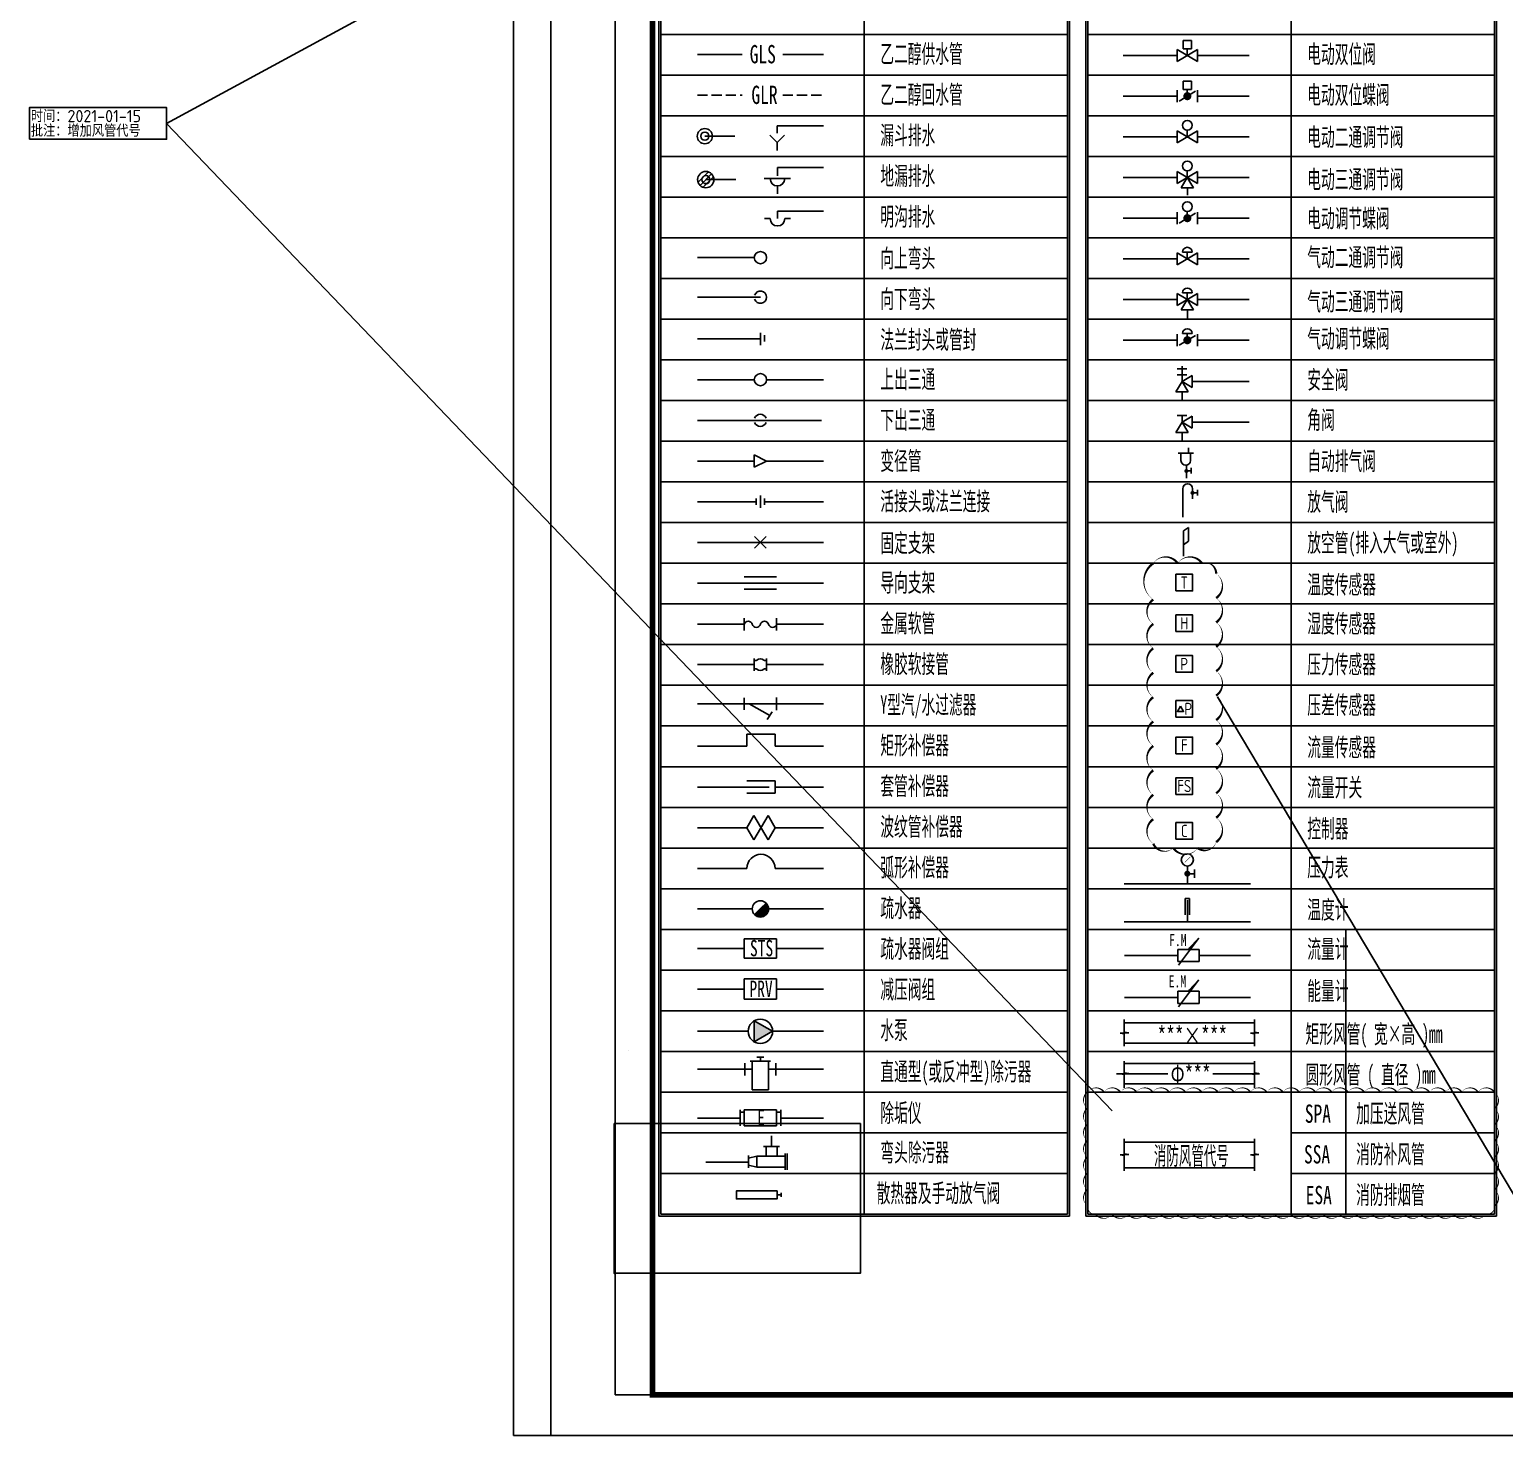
# Model space of a CAD drawing. Extents: x -671963 to 2381076, y -56129 to 1796010.
# Drawn here: x -14381 to 21894, y -990 to 33574 of the extents above; entities that cross this region are included whole.
import ezdxf
from ezdxf.enums import TextEntityAlignment as Align

# ---------------------------------------------------------------- set-up
doc = ezdxf.new("R2010")
doc.units = 0
doc.header["$LTSCALE"] = 1000
for name, pattern in [('CENTER2', [1.125, 0.75, -0.125, 0.125, -0.125]), ('DASH', [0.35, 0.25, -0.1]), ('HIDDEN', [9.525, 6.35, -3.175])]:
    doc.linetypes.add(name, pattern=pattern)
doc.layers.get('0').update_dxf_attribs({"linetype": 'CONTINUOUS'})
doc.layers.get('Defpoints').update_dxf_attribs({"color": 9, "linetype": 'CONTINUOUS'})
for name, color, linetype in [('H-AI', 6, 'CONTINUOUS'), ('H-AI-CTRL', 6, 'HIDDEN'), ('H-AI-INST', 6, 'CONTINUOUS'), ('H-AI-RECT', 7, 'CONTINUOUS'), ('H-BUSH', 7, 'CONTINUOUS'), ('H-DAPP-AAPP', 3, 'CONTINUOUS'), ('H-DAPP-GRIL', 11, 'CONTINUOUS'), ('H-DIMS', 7, 'CONTINUOUS'), ('H-DIMS-DUCT', 7, 'CONTINUOUS'), ('H-DIMS-EQUP', 7, 'CONTINUOUS'), ('H-DIMS-FIRE', 7, 'CONTINUOUS'), ('H-DUAL-FBOX', 131, 'CONTINUOUS'), ('H-DUCT', 2, 'CONTINUOUS'), ('H-DUCT-FIRE', 20, 'CONTINUOUS'), ('H-DUCT-VENT', 2, 'CONTINUOUS'), ('H-EQUP-AHU', 4, 'CONTINUOUS'), ('H-EQUP-CHI', 4, 'CONTINUOUS'), ('H-EQUP-CT', 4, 'CONTINUOUS'), ('H-EQUP-ELSE', 4, 'CONTINUOUS'), ('H-EQUP-FANS', 4, 'CONTINUOUS'), ('H-EQUP-FBOX', 4, 'CONTINUOUS'), ('H-EQUP-HEAT', 4, 'CONTINUOUS'), ('H-EQUP-HP', 4, 'CONTINUOUS'), ('H-EQUP-PUMP', 4, 'CONTINUOUS'), ('H-EQUP-SW', 4, 'CONTINUOUS'), ('H-HOBU-DIMS', 7, 'CONTINUOUS'), ('H-HOLE', 7, 'CONTINUOUS'), ('h-papp-evalv', 3, 'CONTINUOUS'), ('h-papp-valv', 3, 'CONTINUOUS'), ('H-PIPE', 1, 'CONTINUOUS'), ('H-PIPE-APPE', 7, 'CONTINUOUS'), ('H-PIPE-C', 4, 'DASH'), ('H-PIPE-CHR', 1, 'DASH'), ('H-PIPE-CHS', 1, 'CONTINUOUS'), ('H-PIPE-CR', 1, 'DASH'), ('H-PIPE-CS', 1, 'CONTINUOUS'), ('H-PIPE-CTR', 1, 'DASH'), ('H-PIPE-CTS', 1, 'CONTINUOUS'), ('H-PIPE-DIMS', 7, 'CONTINUOUS'), ('H-PIPE-HR', 1, 'DASH'), ('H-PIPE-HS', 1, 'CONTINUOUS'), ('H-PIPE-R', 1, 'CENTER2')]:
    doc.layers.add(name, color=color, linetype=linetype)
doc.layers.add('内框', color=8, linetype='CONTINUOUS', plot=False)
doc.layers.add('审图', color=6, linetype='CONTINUOUS', plot=False)
doc.styles.add('TH-STYLE1', font='', dxfattribs={"width": 0.7})
doc.styles.add('TH-STYLE3', font='tssdeng.shx', dxfattribs={"width": 0.8, "bigfont": 'tssdchn.shx'})
doc.styles.add('TSSD', font='tssdeng.shx', dxfattribs={"bigfont": 'hztxt.shx'})
doc.styles.add('黑体', font='')
doc.styles.get('TH-STYLE1').set_extended_font_data('STFangsong')
doc.styles.get('黑体').set_extended_font_data('SimHei')

# ---------------------------------------------------------------- blocks, each defined once
blk = doc.blocks.new('*U4')
at = {"layer": 'Defpoints'}
for points in [[(0, 0), (1189, 0), (1189, 841), (0, 841)], [(25, 831), (1099, 831), (1099, 10), (25, 10)]]:
    blk.add_lwpolyline(points, close=True, dxfattribs=at)
blk = doc.blocks.new('*X22')
at = {"color": 0}
for p, q in [((634.9, 120.48), (635.01, 120.59)), ((634.9, 120.37), (635.12, 120.59)), ((634.9, 120.54), (634.94, 120.59)), ((634.91, 120.31), (635.18, 120.59)), ((634.92, 120.21), (635.3, 120.59)), ((634.93, 120.15), (635.36, 120.59)), ((634.94, 120.05), (635.47, 120.59)), ((634.95, 120), (635.54, 120.59)), ((634.97, 119.91), (635.65, 120.59)), ((634.98, 119.86), (635.71, 120.59)), ((635.01, 119.77), (635.83, 120.59)), ((635.02, 119.72), (635.89, 120.59)), ((635.05, 119.63), (636, 120.59)), ((635.07, 119.59), (636.07, 120.59)), ((635.1, 119.5), (636.18, 120.59)), ((635.12, 119.46), (636.24, 120.59)), ((635.15, 119.38), (636.36, 120.59)), ((635.17, 119.33), (636.42, 120.59)), ((635.21, 119.26), (636.53, 120.59)), ((635.23, 119.22), (636.6, 120.59)), ((635.27, 119.14), (636.71, 120.59)), ((635.29, 119.1), (636.77, 120.59)), ((635.33, 119.03), (636.89, 120.59)), ((635.35, 118.99), (636.95, 120.59)), ((635.4, 118.92), (637.07, 120.59)), ((635.42, 118.88), (637.13, 120.59)), ((635.47, 118.82), (637.24, 120.59)), ((635.5, 118.78), (637.3, 120.59)), ((635.55, 118.72), (637.42, 120.59)), ((635.58, 118.68), (637.48, 120.59)), ((635.63, 118.62), (637.6, 120.59)), ((635.66, 118.59), (637.66, 120.59)), ((635.71, 118.53), (637.77, 120.59)), ((635.74, 118.49), (637.83, 120.59)), ((635.8, 118.44), (637.95, 120.59)), ((635.83, 118.41), (638.01, 120.59)), ((635.89, 118.35), (638.13, 120.59)), ((635.93, 118.32), (638.19, 120.59)), ((635.99, 118.27), (638.3, 120.59)), ((636.02, 118.24), (638.37, 120.59)), ((636.09, 118.19), (638.48, 120.59)), ((636.12, 118.17), (638.54, 120.59)), ((636.19, 118.12), (638.66, 120.59)), ((636.23, 118.09), (638.72, 120.59)), ((636.29, 118.05), (638.83, 120.59)), ((636.33, 118.02), (638.9, 120.59)), ((636.41, 117.98), (639.01, 120.59)), ((636.45, 117.96), (639.07, 120.59)), ((636.52, 117.92), (639.19, 120.59)), ((636.56, 117.9), (639.25, 120.59)), ((636.64, 117.86), (639.36, 120.59)), ((636.68, 117.84), (639.43, 120.59)), ((636.76, 117.81), (639.54, 120.59)), ((636.81, 117.79), (639.6, 120.59)), ((636.89, 117.76), (639.72, 120.59)), ((636.94, 117.74), (639.78, 120.59)), ((637.02, 117.72), (639.89, 120.59)), ((637.07, 117.7), (639.96, 120.59)), ((637.16, 117.68), (640.07, 120.59)), ((637.21, 117.66), (640.13, 120.59)), ((637.31, 117.64), (640.25, 120.59)), ((637.36, 117.63), (640.31, 120.59)), ((637.46, 117.62), (640.42, 120.59)), ((637.51, 117.61), (640.49, 120.59)), ((637.61, 117.6), (640.6, 120.59)), ((637.67, 117.59), (640.66, 120.59)), ((637.78, 117.59), (640.78, 120.59)), ((637.84, 117.59), (640.84, 120.59)), ((637.95, 117.59), (640.89, 120.53)), ((638.02, 117.59), (640.89, 120.46)), ((638.14, 117.6), (640.88, 120.34)), ((638.21, 117.6), (640.88, 120.27)), ((638.34, 117.62), (640.86, 120.14)), ((638.42, 117.63), (640.85, 120.06)), ((638.56, 117.66), (640.82, 119.92)), ((638.64, 117.68), (640.8, 119.84)), ((638.8, 117.73), (640.75, 119.68)), ((638.9, 117.76), (640.72, 119.59)), ((639.08, 117.83), (640.65, 119.4)), ((639.2, 117.88), (640.6, 119.28)), ((639.45, 118.02), (640.46, 119.03)), ((639.63, 118.14), (640.34, 118.85))]:
    blk.add_line(p, q, dxfattribs=at)
blk = doc.blocks.new('*U45')
at = {"layer": 'h-papp-evalv'}
for p, q in [((187276, 53999), (186776, 53699)), ((187276, 53699), (186776, 53999)), ((186776, 53999), (186776, 53699)), ((187026, 53849), (187026, 54014)), ((187276, 53999), (187276, 53699))]:
    blk.add_line(p, q, dxfattribs=at)
blk.add_lwpolyline([(187128, 54214), (186925, 54214), (186925, 54014), (187128, 54014)], close=True, dxfattribs=at)
blk = doc.blocks.new('*U46')
at = {"layer": 'h-papp-evalv'}
for p, q in [((186776, 53999), (186776, 53699)), ((187226, 53969), (186826, 53729)), ((187026, 53849), (187026, 54014)), ((187276, 53999), (187276, 53699))]:
    blk.add_line(p, q, dxfattribs=at)
blk.add_lwpolyline([(187128, 54214), (186925, 54214), (186925, 54014), (187128, 54014)], close=True, dxfattribs=at)
at = {"layer": 'h-papp-evalv', "const_width": 99.4}
blk.add_lwpolyline([(186977, 53849, 1), (187076, 53849, 1)], format="xyb", close=True, dxfattribs=at)
blk = doc.blocks.new('*U47')
at = {"layer": 'h-papp-evalv'}
for p, q in [((187276, 53999), (186776, 53699)), ((187276, 53699), (186776, 53999)), ((186776, 53999), (186776, 53699)), ((187026, 53849), (187026, 54014)), ((187276, 53999), (187276, 53699))]:
    blk.add_line(p, q, dxfattribs=at)
blk.add_circle((187026, 54134), 119, dxfattribs=at)
blk = doc.blocks.new('*U48')
at = {"layer": 'h-papp-evalv'}
for p, q in [((187276, 53999), (186776, 53699)), ((187276, 53699), (186776, 53999)), ((186776, 53999), (186776, 53699)), ((186876, 53599), (187026, 53849)), ((187026, 53849), (187026, 54014)), ((187176, 53599), (187026, 53849)), ((187276, 53999), (187276, 53699)), ((187176, 53599), (186876, 53599))]:
    blk.add_line(p, q, dxfattribs=at)
blk.add_circle((187026, 54134), 119, dxfattribs=at)
blk = doc.blocks.new('*U49')
at = {"layer": 'h-papp-evalv'}
for p, q in [((186776, 53999), (186776, 53699)), ((187226, 53969), (186826, 53729)), ((187026, 53849), (187026, 54014)), ((187276, 53999), (187276, 53699))]:
    blk.add_line(p, q, dxfattribs=at)
at = {"layer": 'h-papp-evalv', "const_width": 99.4}
blk.add_lwpolyline([(186977, 53849, 1), (187076, 53849, 1)], format="xyb", close=True, dxfattribs=at)
at = {"layer": 'h-papp-evalv'}
blk.add_circle((187026, 54134), 119, dxfattribs=at)
blk = doc.blocks.new('*U27')
at = {"layer": 'h-papp-valv'}
for p, q in [((187276, 53999), (186776, 53699)), ((187276, 53699), (186776, 53999)), ((186776, 53999), (186776, 53699)), ((187276, 53999), (187276, 53699))]:
    blk.add_line(p, q, dxfattribs=at)
blk = doc.blocks.new('*U50')
at = {"layer": 'h-papp-valv'}
for p, q in [((187276, 53999), (186776, 53699)), ((187276, 53699), (186776, 53999)), ((186776, 53999), (186776, 53699)), ((187146, 54014), (186907, 54014)), ((187026, 53849), (187026, 54014)), ((187276, 53999), (187276, 53699))]:
    blk.add_line(p, q, dxfattribs=at)
blk.add_arc((187026, 54014), 119, 0, 180, dxfattribs=at)
blk = doc.blocks.new('*U51')
at = {"layer": 'h-papp-valv'}
for p, q in [((187276, 53999), (186776, 53699)), ((187276, 53699), (186776, 53999)), ((186776, 53999), (186776, 53699)), ((186876, 53599), (187026, 53849)), ((187146, 54014), (186907, 54014)), ((187026, 53849), (187026, 54014)), ((187176, 53599), (187026, 53849)), ((187276, 53999), (187276, 53699)), ((187176, 53599), (186876, 53599))]:
    blk.add_line(p, q, dxfattribs=at)
blk.add_arc((187026, 54014), 119, 0, 180, dxfattribs=at)
blk = doc.blocks.new('*U52')
at = {"layer": 'h-papp-valv'}
for p, q in [((186776, 53999), (186776, 53699)), ((187226, 53969), (186826, 53729)), ((187146, 54014), (186907, 54014)), ((187026, 53849), (187026, 54014)), ((187276, 53999), (187276, 53699))]:
    blk.add_line(p, q, dxfattribs=at)
at = {"layer": 'h-papp-valv', "const_width": 99.4}
blk.add_lwpolyline([(186977, 53849, 1), (187076, 53849, 1)], format="xyb", close=True, dxfattribs=at)
at = {"layer": 'h-papp-valv'}
blk.add_arc((187026, 54014), 119, 0, 180, dxfattribs=at)
blk = doc.blocks.new('*U53')
at = {"layer": 'h-papp-valv'}
for p, q in [((187015, 54149), (186776, 54149)), ((186896, 53834), (186896, 54211)), ((186746, 53584), (186896, 53834)), ((187015, 53999), (186776, 53999)), ((187146, 53984), (186896, 53834)), ((187146, 53684), (186896, 53834)), ((187046, 53584), (186896, 53834)), ((187146, 53984), (187146, 53684)), ((187046, 53584), (186746, 53584))]:
    blk.add_line(p, q, dxfattribs=at)
blk = doc.blocks.new('*U54')
at = {"layer": 'h-papp-valv'}
for p, q in [((186746, 53584), (186896, 53834)), ((187015, 53999), (186776, 53999)), ((186896, 53834), (186896, 53999)), ((187146, 53984), (186896, 53834)), ((187146, 53684), (186896, 53834)), ((187046, 53584), (186896, 53834)), ((187146, 53984), (187146, 53684)), ((187046, 53584), (186746, 53584))]:
    blk.add_line(p, q, dxfattribs=at)
blk = doc.blocks.new('*U55')
at = {"layer": 'h-papp-valv'}
for p, q in [((187034, 54129), (187034, 53999)), ((186776, 53999), (186965, 53999)), ((186848, 53815), (186848, 53999)), ((187154, 53999), (186965, 53999)), ((186982, 53698), (186982, 53385)), ((187083, 53815), (187083, 53999)), ((187102, 53558), (186957, 53558)), ((187102, 53632), (187102, 53493))]:
    blk.add_line(p, q, dxfattribs=at)
at = {"layer": 'h-papp-valv', "const_width": 50}
blk.add_lwpolyline([(186982, 53583, 1), (186982, 53533, 1)], format="xyb", close=True, dxfattribs=at)
at = {"layer": 'h-papp-valv'}
blk.add_arc((186965, 53815), 118, 180, 0, dxfattribs=at)
blk = doc.blocks.new('*U56')
at = {"layer": 'h-papp-valv'}
for p, q in [((187026, 53499), (187026, 54199)), ((187386, 54095), (187241, 54095)), ((187266, 53953), (187266, 54199)), ((187386, 54168), (187386, 54029))]:
    blk.add_line(p, q, dxfattribs=at)
at = {"layer": 'h-papp-valv', "const_width": 50}
blk.add_lwpolyline([(187266, 54120, 1), (187266, 54070, 1)], format="xyb", close=True, dxfattribs=at)
at = {"layer": 'h-papp-valv'}
blk.add_arc((187146, 54199), 120, 0, 180, dxfattribs=at)
blk = doc.blocks.new('*U57')
at = {"layer": 'h-papp-valv'}
for p, q in [((187026, 54160), (187143, 54249)), ((187026, 54160), (187026, 53538)), ((187143, 54249), (187143, 53911)), ((187026, 53820), (187143, 53909))]:
    blk.add_line(p, q, dxfattribs=at)
blk = doc.blocks.new('*U90')
at = {"layer": 'h-papp-valv'}
blk.add_lwpolyline([(-205, -205), (205, -205), (205, 205), (-205, 205)], close=True, dxfattribs=at)
at = {"layer": 'H-PIPE-DIMS', "style": 'TH-STYLE3', "width": 0.8}
blk.add_text('C', height=300, rotation=0, dxfattribs=at).set_placement((0, 0), align=Align.MIDDLE_CENTER)
blk = doc.blocks.new('*U96')
at = {"layer": 'h-papp-valv'}
blk.add_lwpolyline([(-205, -205), (205, -205), (205, 205), (-205, 205)], close=True, dxfattribs=at)
at = {"layer": 'H-PIPE-DIMS', "style": 'TH-STYLE3', "width": 0.8}
blk.add_text('FS', height=300, rotation=0, dxfattribs=at).set_placement((0, 0), align=Align.MIDDLE_CENTER)
blk = doc.blocks.new('*U95')
at = {"layer": 'h-papp-valv'}
blk.add_lwpolyline([(-205, -205), (205, -205), (205, 205), (-205, 205)], close=True, dxfattribs=at)
at = {"layer": 'H-PIPE-DIMS', "style": 'TH-STYLE3', "width": 0.8}
blk.add_text('F', height=300, rotation=0, dxfattribs=at).set_placement((0, 0), align=Align.MIDDLE_CENTER)
blk = doc.blocks.new('*U94')
at = {"layer": 'h-papp-valv'}
blk.add_lwpolyline([(-205, -205), (205, -205), (205, 205), (-205, 205)], close=True, dxfattribs=at)
at = {"layer": 'H-PIPE-DIMS'}
blk.add_lwpolyline([(-91, 68), (-166, -62), (-16, -62)], close=True, dxfattribs=at)
at = {"layer": 'H-PIPE-DIMS', "style": 'TH-STYLE3', "width": 0.8}
blk.add_text('P', height=300, rotation=0, dxfattribs=at).set_placement((100, 0), align=Align.MIDDLE_CENTER)
blk = doc.blocks.new('*U93')
at = {"layer": 'h-papp-valv'}
blk.add_lwpolyline([(-205, -205), (205, -205), (205, 205), (-205, 205)], close=True, dxfattribs=at)
at = {"layer": 'H-PIPE-DIMS', "style": 'TH-STYLE3', "width": 0.8}
blk.add_text('P', height=300, rotation=0, dxfattribs=at).set_placement((0, 0), align=Align.MIDDLE_CENTER)
blk = doc.blocks.new('*U92')
at = {"layer": 'h-papp-valv'}
blk.add_lwpolyline([(-205, -205), (205, -205), (205, 205), (-205, 205)], close=True, dxfattribs=at)
at = {"layer": 'H-PIPE-DIMS', "style": 'TH-STYLE3', "width": 0.8}
blk.add_text('H', height=300, rotation=0, dxfattribs=at).set_placement((0, 0), align=Align.MIDDLE_CENTER)
blk = doc.blocks.new('*U91')
at = {"layer": 'h-papp-valv'}
blk.add_lwpolyline([(-205, -205), (205, -205), (205, 205), (-205, 205)], close=True, dxfattribs=at)
at = {"layer": 'H-PIPE-DIMS', "style": 'TH-STYLE3', "width": 0.8}
blk.add_text('T', height=300, rotation=0, dxfattribs=at).set_placement((0, 0), align=Align.MIDDLE_CENTER)
blk = doc.blocks.new('THAPE_A1L_inner')
at = {"layer": '内框'}
blk.add_lwpolyline([(0, 0), (841, 0), (841, 594), (0, 594)], close=True, dxfattribs=at)
at = {"layer": '内框', "const_width": 1.4}
blk.add_lwpolyline([(25, 584), (25, 10), (831, 10), (831, 584)], close=True, dxfattribs=at)
at = {"layer": '内框', "style": '黑体', "width": 0.8}
blk.add_attdef('内框名称', (51.53, 598.63), '', height=7, dxfattribs=at)

msp = doc.modelspace()

# ---------------------------------------------------------------- linework, layer by layer
at = {"layer": 'H-AI'}
msp.add_point((0, 3000), dxfattribs=at)
at = {"layer": 'H-AI-CTRL'}
msp.add_point((0, 3000), dxfattribs=at)
at = {"layer": 'H-AI-INST'}
msp.add_point((0, 3000), dxfattribs=at)
at = {"layer": 'H-AI-RECT'}
msp.add_point((0, 3000), dxfattribs=at)
at = {"layer": 'H-BUSH', "color": 150}
msp.add_line((349.9403, 8479.9218, 0), (349.9403, 8479.9217, 0), dxfattribs=at)
at = {"layer": 'H-BUSH'}
msp.add_point((0, 3000), dxfattribs=at)
at = {"layer": 'H-DAPP-AAPP'}
msp.add_point((0, 3000), dxfattribs=at)
at = {"layer": 'H-DAPP-GRIL'}
msp.add_point((0, 3000), dxfattribs=at)
at = {"layer": 'H-DIMS'}
for p, q in [((1093.9919, 4402.2549), (1093.9919, 54502.2549)), ((1143.9919, 4452.2549), (1143.9919, 54452.2549)), ((6143.9919, 4452.2549), (6143.9919, 54452.2549)), ((11143.9919, 4452.2549), (11143.9919, 54452.2549)), ((11193.9919, 4402.2549), (11193.9919, 54502.2549)), ((11593.9917, 4402.2549), (11593.9917, 54502.2549)), ((11643.9917, 4452.2549), (11643.9917, 54452.2549)), ((16643.9917, 4452.2549), (16643.9917, 54452.2549)), ((21643.9917, 4452.2549), (21643.9917, 54452.2549)), ((21693.9917, 4402.2549), (21693.9917, 54502.2549)), ((1143.9919, 33452.2549), (11143.9919, 33452.2549)), ((11643.9917, 33452.2549), (21643.9917, 33452.2549)), ((1143.9919, 32452.2549), (11143.9919, 32452.2549)), ((11643.9917, 32452.2549), (21643.9917, 32452.2549)), ((1143.9919, 31452.2549), (11143.9919, 31452.2549)), ((11643.9917, 31452.2549), (21643.9917, 31452.2549)), ((1143.9919, 30452.2549), (11143.9919, 30452.2549)), ((11643.9917, 30452.2549), (21643.9917, 30452.2549)), ((1143.9919, 29452.2549), (11143.9919, 29452.2549)), ((11643.9917, 29452.2549), (21643.9917, 29452.2549)), ((1143.9919, 28452.2549), (11143.9919, 28452.2549)), ((11643.9917, 28452.2549), (21643.9917, 28452.2549)), ((1143.9919, 27452.2549), (11143.9919, 27452.2549)), ((11643.9917, 27452.2549), (21643.9917, 27452.2549)), ((1143.9919, 26452.2549), (11143.9919, 26452.2549)), ((11643.9917, 26452.2549), (21643.9917, 26452.2549)), ((1143.9919, 25452.2549), (11143.9919, 25452.2549)), ((11643.9917, 25452.2549), (21643.9917, 25452.2549)), ((1143.9919, 24452.2549), (11143.9919, 24452.2549)), ((11643.9917, 24452.2549), (21643.9917, 24452.2549)), ((1143.9919, 23452.2549), (11143.9919, 23452.2549)), ((11643.9917, 23452.2549), (21643.9917, 23452.2549)), ((1143.9919, 22452.2549), (11143.9919, 22452.2549)), ((11643.9917, 22452.2549), (21643.9917, 22452.2549)), ((1143.9919, 21452.2549), (11143.9919, 21452.2549)), ((11643.9917, 21452.2549), (21643.9917, 21452.2549)), ((1143.9919, 20452.2549), (11143.9919, 20452.2549)), ((11643.9917, 20452.2549), (21643.9917, 20452.2549)), ((1143.9919, 19452.2549), (11143.9919, 19452.2549)), ((11643.9917, 19452.2549), (21643.9917, 19452.2549)), ((1143.9919, 18452.2549), (11143.9919, 18452.2549)), ((11643.9917, 18452.2549), (21643.9917, 18452.2549)), ((1143.9919, 17452.2549), (11143.9919, 17452.2549)), ((11643.9917, 17452.2549), (21643.9917, 17452.2549)), ((1143.9919, 16452.2549), (11143.9919, 16452.2549)), ((11643.9917, 16452.2549), (21643.9917, 16452.2549)), ((1143.9919, 15452.2549), (11143.9919, 15452.2549)), ((11643.9917, 15452.2549), (21643.9917, 15452.2549)), ((1143.9919, 14452.2549), (11143.9919, 14452.2549)), ((11643.9917, 14452.2549), (21643.9917, 14452.2549)), ((1143.9919, 13452.2549), (11143.9919, 13452.2549)), ((11643.9917, 13452.2549), (21643.9917, 13452.2549)), ((1143.9919, 12452.2549), (11143.9919, 12452.2549)), ((11643.9917, 12452.2549), (21643.9917, 12452.2549)), ((1143.9919, 11452.2549), (11143.9919, 11452.2549)), ((11643.9917, 11452.2549), (21643.9917, 11452.2549)), ((17995.2289, 4452.2549), (17995.2289, 11452.2549)), ((1143.9919, 10452.2549), (11143.9919, 10452.2549)), ((11643.9917, 10452.2549), (21643.9917, 10452.2549)), ((1143.9919, 9452.2549), (11143.9919, 9452.2549)), ((11643.9917, 9452.2549), (21643.9917, 9452.2549)), ((1143.9919, 8452.2549), (11143.9919, 8452.2549)), ((11643.9917, 8452.2549), (21643.9917, 8452.2549)), ((1143.9919, 7452.2549), (11143.9919, 7452.2549)), ((11643.9917, 7452.2549), (21643.9917, 7452.2549)), ((1143.9919, 6452.2549), (11143.9919, 6452.2549)), ((16643.9917, 6452.2549), (21643.9917, 6452.2549)), ((1143.9919, 5452.2549), (11143.9919, 5452.2549)), ((16643.9917, 5452.2549), (21643.9917, 5452.2549)), ((16643.9917, 5452.2549), (21643.9917, 5452.2549)), ((1093.9919, 4402.2549), (11193.9919, 4402.2549)), ((1143.9919, 4452.2549), (11143.9919, 4452.2549)), ((1143.9919, 4452.2549), (11143.9919, 4452.2549)), ((11593.9917, 4402.2549), (21693.9917, 4402.2549)), ((11643.9917, 4452.2549), (21643.9917, 4452.2549))]:
    msp.add_line(p, q, dxfattribs=at)
at = {"layer": 'H-DIMS-DUCT'}
for p, q in [((12543.9917, 8928.4512), (12543.9917, 9235.1386)), ((15743.9917, 8928.4512), (15743.9917, 9235.1386)), ((12652.589, 8912.4238), (12445.5308, 8902.0859)), ((12445.5308, 8902.0859), (12543.9917, 8887.7146)), ((12543.9917, 8928.4512), (12652.589, 8912.4238)), ((12543.9917, 8582.6015), (12543.9917, 8887.7146)), ((15852.589, 8912.4238), (15645.5308, 8902.0859)), ((15645.5308, 8902.0859), (15743.9917, 8887.7146)), ((15743.9917, 8928.4512), (15852.589, 8912.4238)), ((15743.9917, 8582.6015), (15743.9917, 8887.7146)), ((12543.9917, 7928.4512), (12543.9917, 8211.4576)), ((15743.9917, 7928.4512), (15743.9917, 8211.4576)), ((12354.8737, 7902.2549), (13615.739, 7902.2549)), ((12652.589, 7912.4238), (12445.5308, 7902.0859)), ((12445.5308, 7902.0859), (12543.9917, 7887.7146)), ((12543.9917, 7928.4512), (12652.589, 7912.4238)), ((12543.9917, 7558.9205), (12543.9917, 7887.7146)), ((14718.7526, 7902.2549), (15866.1288, 7902.2549)), ((15852.589, 7912.4238), (15645.5308, 7902.0859)), ((15645.5308, 7902.0859), (15743.9917, 7887.7146)), ((15743.9917, 7928.4512), (15852.589, 7912.4238)), ((15743.9917, 7558.9205), (15743.9917, 7887.7146)), ((12543.9917, 5936.3163), (12543.9917, 6304.6838)), ((15743.9917, 5936.3163), (15743.9917, 6304.6838)), ((12652.589, 5920.289), (12445.5308, 5909.9511)), ((12445.5308, 5909.9511), (12543.9917, 5895.5798)), ((12543.9917, 5936.3163), (12652.589, 5920.289)), ((12543.9917, 5516.4456), (12543.9917, 5895.5798)), ((15852.589, 5920.289), (15645.5308, 5909.9511)), ((15645.5308, 5909.9511), (15743.9917, 5895.5798)), ((15743.9917, 5936.3163), (15852.589, 5920.289)), ((15743.9917, 5516.4456), (15743.9917, 5895.5798))]:
    msp.add_line(p, q, dxfattribs=at)
msp.add_lwpolyline([(0, 6678.0595), (6053.1702, 6678.0595), (6053.1702, 3000), (0, 3000)], close=True, dxfattribs=at)
msp.add_point((0, 3000), dxfattribs=at)
at = {"layer": 'H-DIMS-EQUP'}
msp.add_point((0, 3000), dxfattribs=at)
at = {"layer": 'H-DIMS-FIRE'}
msp.add_point((0, 3000), dxfattribs=at)
at = {"layer": 'H-DUAL-FBOX'}
msp.add_point((0, 3000), dxfattribs=at)
at = {"layer": 'H-DUCT'}
for p, q in [((12543.9917, 9152.2549), (15743.9917, 9152.2549)), ((12543.9917, 8652.2549), (15743.9917, 8652.2549)), ((12543.9917, 8152.2549), (15743.9917, 8152.2549)), ((12543.9917, 7652.2549), (15743.9917, 7652.2549))]:
    msp.add_line(p, q, dxfattribs=at)
msp.add_point((0, 3000), dxfattribs=at)
at = {"layer": 'H-DUCT-FIRE'}
for p, q in [((12543.9917, 6221.8), (15743.9917, 6221.8)), ((12543.9917, 5586.099), (15743.9917, 5586.099))]:
    msp.add_line(p, q, dxfattribs=at)
at = {"layer": 'H-DUCT-VENT'}
msp.add_point((0, 3000), dxfattribs=at)
at = {"layer": 'H-EQUP-AHU'}
msp.add_point((0, 3000), dxfattribs=at)
at = {"layer": 'H-EQUP-CHI'}
msp.add_point((0, 3000), dxfattribs=at)
at = {"layer": 'H-EQUP-CT'}
msp.add_point((0, 3000), dxfattribs=at)
at = {"layer": 'H-EQUP-ELSE'}
for p, q in [((14266.9647, 12821.727), (14057.9557, 12821.727)), ((14093.9917, 13009.1923), (14093.9917, 12804.7092)), ((14093.9917, 12795.275), (14093.9917, 12570.953)), ((14266.9647, 12721.5164), (14266.9647, 12921.9377)), ((14145.9917, 12211.3092), (14041.9917, 12211.3092)), ((14041.9917, 12211.3092), (14041.9917, 11811.4201)), ((14093.9917, 12168.4641), (14093.9917, 11640.5424)), ((14145.9917, 12211.3092), (14145.9917, 11811.4201)), ((3214.4919, 8163.9924), (3214.4919, 7864.0066)), ((3214.4919, 8013.9995), (3394.0856, 8013.9995)), ((3344.0856, 8209.3437), (3843.8981, 8209.3437)), ((3394.0856, 7509.826), (3394.0856, 8209.3437)), ((3681.8797, 8309.8183), (3506.1041, 8309.8183)), ((3593.9919, 8309.8183), (3593.9919, 8209.3437)), ((3793.8981, 7509.826), (3793.8981, 8209.3437)), ((3793.8981, 8013.9995), (3973.1396, 8013.9995)), ((3973.1396, 8163.9924), (3973.1396, 7864.0066)), ((3614.4919, 7509.826), (3394.0856, 7509.826)), ((3614.4919, 7509.826), (3793.8981, 7509.826)), ((3094.1935, 7019.081), (3094.1935, 6619.1946)), ((3194.1935, 6954.724), (3094.1935, 6954.724)), ((3194.1935, 7019.081), (3194.1935, 6619.1946)), ((3194.1935, 7019.081), (3993.7903, 7019.081)), ((3993.7903, 7019.081), (3993.7903, 6619.1946)), ((3993.7903, 6954.724), (4093.7903, 6954.724)), ((4093.7903, 7019.081), (4093.7903, 6619.1946)), ((3194.1935, 6683.5516), (3094.1935, 6683.5516)), ((3194.1935, 6619.1946), (3993.7903, 6619.1946)), ((3993.7903, 6683.5516), (4093.7903, 6683.5516)), ((3303.8078, 5890.8658), (3303.8078, 5590.9793)), ((3303.8078, 5826.5087), (3503.8078, 5876.5087)), ((4203.4046, 5876.5087), (3503.8078, 5876.5087)), ((3503.8078, 5876.5087), (3503.8078, 5605.3363)), ((4067.7616, 6113.0825), (3667.8752, 6113.0825)), ((3732.2322, 5876.5087), (3732.2322, 6113.0825)), ((4003.4046, 5876.5087), (4003.4046, 6113.0825)), ((4203.4046, 5940.8658), (4203.4046, 5540.9793)), ((4253.4046, 5940.8658), (4253.4046, 5540.9793)), ((3303.8078, 5655.3363), (3503.8078, 5605.3363)), ((4203.4046, 5605.3363), (3503.8078, 5605.3363))]:
    msp.add_line(p, q, dxfattribs=at)
msp.add_lwpolyline([(14030.7623, 13099.1621, 11.25, 11.25, 0), (14084.506, 13152.9057, 26.25, 11.25, 0), (14167.5326, 13235.9323, 11.25, 11.25, 0)], format="xyseb", dxfattribs=at)
at = {"layer": 'H-EQUP-ELSE', "const_width": 75.0751}
msp.add_lwpolyline([(14093.9917, 12784.1895, -1), (14093.9917, 12859.2646, -1)], format="xyb", close=True, dxfattribs=at)
at = {"layer": 'H-EQUP-ELSE'}
msp.add_circle((14093.9917, 13159.1923), 150, dxfattribs=at)
msp.add_point((0, 3000), dxfattribs=at)
at = {"layer": 'H-EQUP-FANS'}
msp.add_point((0, 3000), dxfattribs=at)
at = {"layer": 'H-EQUP-FBOX'}
msp.add_point((0, 3000), dxfattribs=at)
at = {"layer": 'H-EQUP-HEAT'}
for p, q in [((4005.043, 4924.2593), (4105.043, 4924.2593)), ((4105.043, 4874.2591), (4105.043, 4974.2595))]:
    msp.add_line(p, q, dxfattribs=at)
msp.add_lwpolyline([(4005.043, 5024.2595), (3005.043, 5024.2595), (3005.043, 4824.2591), (4005.043, 4824.2591)], close=True, dxfattribs=at)
msp.add_point((0, 3000), dxfattribs=at)
at = {"layer": 'H-EQUP-HP'}
msp.add_point((0, 3000), dxfattribs=at)
at = {"layer": 'H-EQUP-PUMP'}
msp.add_lwpolyline([(3894.3818, 8945.8209), (3443.7969, 9205.9662), (3443.7969, 8685.6756)], close=True, dxfattribs=at)
msp.add_circle((3593.9919, 8945.8209), 300.3899, dxfattribs=at)
msp.add_point((0, 3000), dxfattribs=at)
msp.add_solid([(3443.7969, 9205.9662), (3443.7969, 8685.6756), (3894.3818, 8945.8209)], dxfattribs=at)
at = {"layer": 'H-EQUP-SW'}
msp.add_point((0, 3000), dxfattribs=at)
at = {"layer": 'H-HOBU-DIMS'}
msp.add_point((0, 3000), dxfattribs=at)
at = {"layer": 'H-HOLE'}
msp.add_point((0, 3000), dxfattribs=at)
at = {"layer": 'h-papp-valv'}
for p, q in [((3194.2001, 18802.2549), (3194.2001, 19102.2549)), ((3993.7837, 18802.2549), (3993.7837, 19102.2549)), ((3442.6049, 17811.9483), (3442.6049, 18111.5248)), ((3478.3441, 18062.4586), (3442.6049, 18062.4586)), ((3478.3441, 17861.0146), (3442.6049, 17861.0146)), ((3706.745, 18062.4586), (3742.4842, 18062.4586)), ((3706.745, 17861.0146), (3742.4842, 17861.0146)), ((3742.7966, 17811.9483), (3742.7966, 18111.5248)), ((3194.2001, 16848.2295), (3194.2001, 17148.3132)), ((3993.7837, 16841.0336), (3993.7837, 17153.1105)), ((3194.2001, 16998.2713), (3993.7837, 16998.2713)), ((3318.6638, 16998.2713), (3823.5308, 16706.2205)), ((3763.7597, 16612.9811), (3882.0701, 16797.5383)), ((3262.0673, 15952.2549), (3262.0673, 16252.2549)), ((3262.0673, 16252.2549), (3954.8876, 16252.2549)), ((3954.8876, 15952.2549), (3954.8876, 16252.2549)), ((3262.0673, 15102.2549), (3954.8876, 15102.2549)), ((3954.8876, 14802.2549), (3954.8876, 15102.2549)), ((3262.0673, 14802.2549), (3954.8876, 14802.2549)), ((3262.0673, 13952.2549), (3435.2723, 14252.2549)), ((3435.2723, 13652.2549), (3781.6825, 14252.2549)), ((3781.6825, 13652.2549), (3435.2723, 14252.2549)), ((3954.8876, 13952.2549), (3781.6825, 14252.2549)), ((3435.2723, 13652.2549), (3262.0673, 13952.2549)), ((3781.6825, 13652.2549), (3954.8876, 13952.2549)), ((3452.5705, 11814.5155), (3735.4132, 12097.3582)), ((3193.9919, 10744.335), (3193.9919, 11219.2506)), ((3193.9919, 11219.2506), (3993.9919, 11219.2506)), ((3993.9919, 10744.335), (3993.9919, 11219.2506)), ((13861.719, 10959.7444), (14381.1536, 10959.7444)), ((13861.719, 10659.8487), (13861.719, 10959.7444)), ((14381.1536, 10659.8487), (14381.1536, 10959.7444)), ((3193.9919, 10744.335), (3993.9919, 10744.335)), ((13861.719, 10659.8487), (14381.1536, 10659.8487)), ((3193.9919, 9736.0406), (3193.9919, 10233.4292)), ((3193.9919, 10233.4292), (3993.9919, 10233.4292)), ((3993.9919, 9736.0406), (3993.9919, 10233.4292)), ((13861.719, 9929.398), (14381.1536, 9929.398)), ((13861.719, 9629.5022), (13861.719, 9929.398)), ((14381.1536, 9629.5022), (14381.1536, 9929.398)), ((3193.9919, 9736.0406), (3993.9919, 9736.0406)), ((13861.719, 9629.5022), (14381.1536, 9629.5022))]:
    msp.add_line(p, q, dxfattribs=at)
msp.add_circle((3593.9919, 11955.9368), 200, dxfattribs=at)
for centre, radius, start, end in [((3294.148, 18926.4484), 103.2258, 14.47751219, 165.52248781), ((3494.0439, 18978.0613), 103.2258, 194.47751219, 345.52248781), ((3693.9398, 18926.4484), 103.2258, 14.47751219, 165.52248781), ((3893.8358, 18978.0613), 103.2258, 194.47751219, 345.52248781), ((3478.3441, 18099.9586), 37.5, 270, 310.54208688), ((3478.3441, 17823.5146), 37.5, 49.45791312, 90), ((3592.5445, 17966.4458), 138.1913, 49.45791312, 130.54208688), ((3592.5445, 17957.0274), 138.1913, 229.45791312, 310.54208688), ((3706.745, 18099.9586), 37.5, 229.45791312, 270), ((3706.745, 17823.5146), 37.5, 90, 130.54208688), ((3608.4774, 12952.2549), 346.4102, 0, 180)]:
    msp.add_arc(centre, radius, start, end, dxfattribs=at)
at = {"layer": 'H-PIPE'}
for p, q in [((2043.9919, 32957.8075), (3143.9919, 32957.8075)), ((4143.9919, 32957.8075), (5143.9919, 32957.8075)), ((12512.8763, 32935.9111), (13843.9919, 32935.9111)), ((14343.9916, 32935.9111), (15613.2592, 32935.9111)), ((12512.8763, 31935.9111), (13843.9919, 31935.9111)), ((14343.9916, 31935.9111), (15613.2592, 31935.9111)), ((4009.818, 31203.1494), (5143.9919, 31203.1494)), ((4009.818, 31023.1494), (4009.818, 31203.1494)), ((2227.5691, 30951.6957), (2969.0994, 30951.6957)), ((3829.818, 30974.5858), (4009.818, 30794.5858)), ((4009.818, 30794.5858), (4189.818, 30974.5858)), ((12512.8763, 30935.9111), (13843.9919, 30935.9111)), ((14343.9916, 30935.9111), (15613.2592, 30935.9111)), ((4009.818, 30599.6045), (4009.818, 30794.5858)), ((4013.462, 30181.9248), (5143.9919, 30181.9248)), ((4013.462, 29980.9371), (4013.462, 30181.9248)), ((2061.5462, 29820.9971), (2315.4384, 30074.8893)), ((2109.7342, 29743.3252), (2393.1103, 30026.7013)), ((2187.4061, 29695.1371), (2441.2983, 29949.0294)), ((2251.4223, 29885.0132), (2992.9525, 29885.0132)), ((3689.1283, 29907.9913), (4337.7958, 29907.9913)), ((12512.8763, 29935.9111), (13843.9919, 29935.9111)), ((14343.9916, 29935.9111), (15613.2592, 29935.9111)), ((4013.462, 29532.8246), (4013.462, 29727.8059)), ((14093.9917, 29685.9113), (14093.9917, 29498.5859)), ((4013.462, 29106.1209), (5143.9919, 29106.1209)), ((4013.462, 28926.1209), (4013.462, 29106.1209)), ((3834.7842, 28926.1209), (3692.1817, 28926.1209)), ((4195.0427, 28926.1209), (4337.6452, 28926.1209)), ((12512.8763, 28935.9111), (13843.9919, 28935.9111)), ((14343.9916, 28935.9111), (15613.2592, 28935.9111)), ((2043.9919, 27966.204), (3443.9919, 27966.204)), ((12512.8763, 27935.9111), (13843.9919, 27935.9111)), ((12512.8763, 27935.9111), (13843.9919, 27935.9111)), ((14343.9916, 27935.9111), (15613.2592, 27935.9111)), ((14343.9916, 27935.9111), (15613.2592, 27935.9111)), ((2043.9919, 26992.6015), (3593.9919, 26992.6015)), ((2093.9919, 26992.6015), (3443.9919, 26992.6015)), ((12512.8763, 26935.9111), (13843.9919, 26935.9111)), ((14343.9916, 26935.9111), (15613.2592, 26935.9111)), ((14093.9917, 26685.9113), (14093.9917, 26467.4081)), ((2043.9919, 25966.204), (3593.9919, 25966.204)), ((3593.9919, 25816.2561), (3593.9919, 26116.1518)), ((3694.441, 25902.8038), (3694.441, 26058.5131)), ((12512.8763, 25935.9111), (13843.9919, 25935.9111)), ((14343.9916, 25935.9111), (15613.2592, 25935.9111)), ((2043.9919, 24966.204), (3443.9919, 24966.204)), ((5143.9919, 24966.204), (3743.9919, 24966.204)), ((13963.4897, 24670.7581), (13963.4897, 24452.2549)), ((14213.4895, 24920.7579), (15613.2592, 24920.7579)), ((5093.9919, 23966.204), (2043.9919, 23966.204)), ((13963.4897, 23670.7581), (13963.4897, 23452.2549)), ((14213.4895, 23920.7579), (15613.2592, 23920.7579)), ((2043.9919, 22966.204), (3443.9919, 22966.204)), ((3443.9919, 22816.204), (3443.9919, 23116.204)), ((3743.9919, 22966.204), (3443.9919, 23116.204)), ((3443.9919, 22816.204), (3743.9919, 22966.204)), ((5143.9919, 22966.204), (3743.9919, 22966.204)), ((3493.9919, 21966.204), (2043.9919, 21966.204)), ((3493.9919, 21891.204), (3493.9919, 22041.204)), ((3593.9919, 21816.204), (3593.9919, 22116.204)), ((3693.9919, 21891.204), (3693.9919, 22041.204)), ((5143.9919, 21966.204), (3693.9919, 21966.204)), ((3735.3346, 21107.5467), (3452.6491, 20824.8612)), ((3452.6491, 21107.5467), (3735.3346, 20824.8612)), ((5143.9919, 20966.204), (2043.9919, 20966.204)), ((5143.9919, 19966.204), (2043.9919, 19966.204)), ((3993.7837, 20116.204), (3194.2001, 20116.204)), ((3993.7837, 19816.204), (3194.2001, 19816.204)), ((2043.9919, 18952.2549), (3194.2001, 18952.2549)), ((3993.7837, 18952.2549), (5143.9919, 18952.2549)), ((2043.9919, 17961.7366), (3442.6049, 17961.7366)), ((3742.7966, 17961.7366), (5143.9919, 17961.7366)), ((2043.9919, 16998.2713), (3194.2001, 16998.2713)), ((3993.7837, 16998.2713), (5143.9919, 16998.2713)), ((2043.9919, 15952.2549), (3262.0673, 15952.2549)), ((3954.8876, 15952.2549), (5143.9919, 15952.2549)), ((2043.9919, 14952.2549), (3806.9511, 14952.2549)), ((3954.8876, 14952.2549), (5143.9919, 14952.2549)), ((2043.9919, 13952.2549), (3262.0673, 13952.2549)), ((3954.8876, 13952.2549), (5143.9919, 13952.2549)), ((2043.9919, 12952.2549), (3262.0673, 12952.2549)), ((3954.8876, 12952.2549), (5143.9919, 12952.2549)), ((12543.9917, 12570.953), (15643.9917, 12570.953)), ((2043.9919, 11955.9368), (3264.8577, 11955.9368)), ((2043.9919, 11955.9368), (3393.9919, 11955.9368)), ((3793.9919, 11955.9368), (5143.9919, 11955.9368)), ((12543.9917, 11640.5424), (15643.9917, 11640.5424)), ((2043.9919, 10981.7928), (3193.9919, 10981.7928)), ((3993.9919, 10981.7928), (5143.9919, 10981.7928)), ((12544.5902, 10809.7966), (13861.719, 10809.7966)), ((14381.1536, 10809.7966), (15644.5902, 10809.7966)), ((2043.9919, 9984.7349), (3193.9919, 9984.7349)), ((3993.9919, 9984.7349), (5143.9919, 9984.7349)), ((12544.5902, 9779.4501), (13861.719, 9779.4501)), ((14381.1536, 9779.4501), (15644.5902, 9779.4501)), ((2044.1935, 8945.8209), (3293.602, 8945.8209)), ((3894.3818, 8945.8209), (5144.1935, 8945.8209)), ((3214.4919, 8013.9995), (2044.1935, 8013.9995)), ((3973.1396, 8013.9995), (5144.1935, 8013.9995)), ((2044.1935, 6809.6891), (3094.1935, 6809.6891)), ((4094.1935, 6809.6891), (5144.1935, 6809.6891)), ((3867.8184, 6113.0825), (3867.8184, 6374.0396)), ((2253.8078, 5731.4738), (3303.8078, 5731.4738))]:
    msp.add_line(p, q, dxfattribs=at)
for centre, radius in [((2227.5691, 30951.6957), 186.3266), ((2227.5691, 30951.6957), 100.2055), ((2251.4223, 29885.0132), 200.3771), ((2253.6321, 29885.0132), 100.2055), ((3593.9919, 27966.204), 150), ((3593.9919, 24966.204), 150)]:
    msp.add_circle(centre, radius, dxfattribs=at)
for centre, radius, start, end in [((4013.462, 29907.9913), 180.1854, 180, 0), ((4014.9135, 28926.1209), 180.1293, 180, 0), ((3593.9919, 26992.6015), 150, 199.47122063, 160.52877937), ((3593.9919, 23966.204), 150, 19.47122063, 160.52877937), ((3593.9919, 23966.204), 150, 199.47122063, 340.52877937)]:
    msp.add_arc(centre, radius, start, end, dxfattribs=at)
msp.add_point((0, 3000), dxfattribs=at)
at = {"layer": 'H-PIPE-APPE'}
msp.add_point((0, 3000), dxfattribs=at)
at = {"layer": 'H-PIPE-C'}
msp.add_point((0, 3000), dxfattribs=at)
msp.add_point((0, 3000), dxfattribs=at)
at = {"layer": 'H-PIPE-CHR'}
msp.add_point((0, 3000), dxfattribs=at)
at = {"layer": 'H-PIPE-CHS'}
msp.add_point((0, 3000), dxfattribs=at)
at = {"layer": 'H-PIPE-CR'}
for p, q in [((2043.9919, 31957.8075), (3143.9919, 31957.8075)), ((4143.9919, 31957.8075), (5143.9919, 31957.8075))]:
    msp.add_line(p, q, dxfattribs=at)
msp.add_point((0, 3000), dxfattribs=at)
at = {"layer": 'H-PIPE-CS'}
msp.add_point((0, 3000), dxfattribs=at)
at = {"layer": 'H-PIPE-CTR'}
msp.add_point((0, 3000), dxfattribs=at)
at = {"layer": 'H-PIPE-CTS'}
msp.add_point((0, 3000), dxfattribs=at)
at = {"layer": 'H-PIPE-DIMS'}
for points in [[(13876.2405, 10576.095), (14371.6962, 11231.4031), (14138.5405, 10988.6965), (14231.1557, 11045.5191)], [(13876.2405, 9545.7486), (14371.6962, 10201.0567), (14138.5405, 9958.35), (14231.1557, 10015.1726)]]:
    msp.add_lwpolyline(points, dxfattribs=at)
msp.add_point((0, 3000), dxfattribs=at)
at = {"layer": 'H-PIPE-HR'}
msp.add_point((0, 3000), dxfattribs=at)
at = {"layer": 'H-PIPE-HS'}
msp.add_point((0, 3000), dxfattribs=at)
at = {"layer": 'H-PIPE-R'}
msp.add_point((0, 3000), dxfattribs=at)
at = {"layer": '审图', "color": 6}
for p, q in [((22143.9917, 49252.2549), (-11010.1904, 31266.0448)), ((12243.9917, 6995.1634), (-11010.1904, 31266.0448)), ((14834.5172, 17172.7988), (24104.8322, 1593.6532))]:
    msp.add_line(p, q, dxfattribs=at)
msp.add_lwpolyline([(-14381.1292, 30876.0448), (-11010.1904, 30876.0448), (-11010.1904, 31656.0448), (-14381.1292, 31656.0448)], close=True, dxfattribs=at)
msp.add_lwpolyline([(13256.0831, 20452.2549, 0, 60, -0.52056705), (13856.0831, 20452.2549, 0, 60, -0.52056705), (14456.0831, 20452.2549, 0, 60, -0.52056705), (14802.1341, 20198.3059, 0, 60, -0.52056705), (14802.1341, 19598.3059, 0, 60, -0.52056705), (14802.1341, 18998.3059, 0, 60, -0.52056705), (14802.1341, 18398.3059, 0, 60, -0.52056705), (14802.1341, 17798.3059, 0, 60, -0.52056705), (14802.1341, 17198.3059, 0, 60, -0.52056705), (14802.1341, 16598.3059, 0, 60, -0.52056705), (14802.1341, 15998.3059, 0, 60, -0.52056705), (14802.1341, 15398.3059, 0, 60, -0.52056705), (14802.1341, 14798.3059, 0, 60, -0.52056705), (14802.1341, 14198.3059, 0, 60, -0.52056705), (14802.1341, 13598.3059, 0, 60, -0.52056705), (14348.1851, 13452.2549, 0, 60, -0.52056705), (13748.1851, 13452.2549, 0, 60, -0.52056705), (13256.0831, 13560.1529, 0, 60, -0.52056705), (13256.0831, 14160.1529, 0, 60, -0.52056705), (13256.0831, 14760.1529, 0, 60, -0.52056705), (13256.0831, 15360.1529, 0, 60, -0.52056705), (13256.0831, 15960.1529, 0, 60, -0.52056705), (13256.0831, 16560.1529, 0, 60, -0.52056705), (13256.0831, 17160.1529, 0, 60, -0.52056705), (13256.0831, 17760.1529, 0, 60, -0.52056705), (13256.0831, 18360.1529, 0, 60, -0.52056705), (13256.0831, 18960.1529, 0, 60, -0.52056705), (13256.0831, 19560.1529, 0, 60, -0.52056705)], format="xyseb", close=True, dxfattribs=at)
at = {"layer": '审图'}
msp.add_lwpolyline([(11643.9917, 7452.2549, 0, 40, -0.52056705), (12043.9917, 7452.2549, 0, 40, -0.52056705), (12443.9917, 7452.2549, 0, 40, -0.52056705), (12843.9917, 7452.2549, 0, 40, -0.52056705), (13243.9917, 7452.2549, 0, 40, -0.52056705), (13643.9917, 7452.2549, 0, 40, -0.52056705), (14043.9917, 7452.2549, 0, 40, -0.52056705), (14443.9917, 7452.2549, 0, 40, -0.52056705), (14843.9917, 7452.2549, 0, 40, -0.52056705), (15243.9917, 7452.2549, 0, 40, -0.52056705), (15643.9917, 7452.2549, 0, 40, -0.52056705), (16043.9917, 7452.2549, 0, 40, -0.52056705), (16443.9917, 7452.2549, 0, 40, -0.52056705), (16843.9917, 7452.2549, 0, 40, -0.52056705), (17243.9917, 7452.2549, 0, 40, -0.52056705), (17643.9917, 7452.2549, 0, 40, -0.52056705), (18043.9917, 7452.2549, 0, 40, -0.52056705), (18443.9917, 7452.2549, 0, 40, -0.52056705), (18843.9917, 7452.2549, 0, 40, -0.52056705), (19243.9917, 7452.2549, 0, 40, -0.52056705), (19643.9917, 7452.2549, 0, 40, -0.52056705), (20043.9917, 7452.2549, 0, 40, -0.52056705), (20443.9917, 7452.2549, 0, 40, -0.52056705), (20843.9917, 7452.2549, 0, 40, -0.52056705), (21243.9917, 7452.2549, 0, 40, -0.52056705), (21643.9917, 7452.2549, 0, 40, -0.52056705), (21643.9917, 7052.2549, 0, 40, -0.52056705), (21643.9917, 6652.2549, 0, 40, -0.52056705), (21643.9917, 6252.2549, 0, 40, -0.52056705), (21643.9917, 5852.2549, 0, 40, -0.52056705), (21643.9917, 5452.2549, 0, 40, -0.52056705), (21643.9917, 5052.2549, 0, 40, -0.52056705), (21643.9917, 4652.2549, 0, 40, -0.52056705), (21443.9917, 4452.2549, 0, 40, -0.52056705), (21043.9917, 4452.2549, 0, 40, -0.52056705), (20643.9917, 4452.2549, 0, 40, -0.52056705), (20243.9917, 4452.2549, 0, 40, -0.52056705), (19843.9917, 4452.2549, 0, 40, -0.52056705), (19443.9917, 4452.2549, 0, 40, -0.52056705), (19043.9917, 4452.2549, 0, 40, -0.52056705), (18643.9917, 4452.2549, 0, 40, -0.52056705), (18243.9917, 4452.2549, 0, 40, -0.52056705), (17843.9917, 4452.2549, 0, 40, -0.52056705), (17443.9917, 4452.2549, 0, 40, -0.52056705), (17043.9917, 4452.2549, 0, 40, -0.52056705), (16643.9917, 4452.2549, 0, 40, -0.52056705), (16243.9917, 4452.2549, 0, 40, -0.52056705), (15843.9917, 4452.2549, 0, 40, -0.52056705), (15443.9917, 4452.2549, 0, 40, -0.52056705), (15043.9917, 4452.2549, 0, 40, -0.52056705), (14643.9917, 4452.2549, 0, 40, -0.52056705), (14243.9917, 4452.2549, 0, 40, -0.52056705), (13843.9917, 4452.2549, 0, 40, -0.52056705), (13443.9917, 4452.2549, 0, 40, -0.52056705), (13043.9917, 4452.2549, 0, 40, -0.52056705), (12643.9917, 4452.2549, 0, 40, -0.52056705), (12243.9917, 4452.2549, 0, 40, -0.52056705), (11843.9917, 4452.2549, 0, 40, -0.52056705), (11643.9917, 4652.2549, 0, 40, -0.52056705), (11643.9917, 5052.2549, 0, 40, -0.52056705), (11643.9917, 5452.2549, 0, 40, -0.52056705), (11643.9917, 5852.2549, 0, 40, -0.52056705), (11643.9917, 6252.2549, 0, 40, -0.52056705), (11643.9917, 6652.2549, 0, 40, -0.52056705), (11643.9917, 7052.2549, 0, 40, -0.52056705)], format="xyseb", close=True, dxfattribs=at)

# ---------------------------------------------------------------- block references
at = {"xscale": 100, "yscale": 100, "zscale": 100}
msp.add_blockref('*U4', (-2475, -990), dxfattribs=at)
at = {"layer": 'H-EQUP-PUMP'}
msp.add_blockref('*U27', (-172932.4889, -25913.2621), dxfattribs=at)
at = {"layer": 'h-papp-evalv'}
for name, p in [('*U45', (-172932.4889, -20913.2621)), ('*U46', (-172932.4889, -21913.2621)), ('*U47', (-172932.4889, -22913.2621)), ('*U48', (-172932.4889, -23913.2621)), ('*U49', (-172932.4889, -24913.2621))]:
    msp.add_blockref(name, p, dxfattribs=at)
at = {"layer": 'h-papp-valv'}
for name, p in [('*U50', (-172932.4889, -25913.2621)), ('*U51', (-172932.4889, -26913.2621)), ('*U52', (-172932.4889, -27913.2621)), ('*U53', (-172932.4889, -28913.2621)), ('*U54', (-172932.4889, -29913.2621)), ('*U55', (-172909.9637, -30836.7135)), ('*U56', (-173044.8549, -31913.2621)), ('*U57', (-173022.3818, -32913.2621)), ('*U91', (14017.5565, 19976.5058)), ('*U92', (14017.5565, 18976.5058)), ('*U93', (14017.5565, 17976.5058)), ('*U94', (14017.5565, 16872.7424)), ('*U95', (14017.5565, 15976.5058)), ('*U96', (14017.5565, 14976.5058)), ('*U90', (14017.5565, 13872.7424))]:
    msp.add_blockref(name, p, dxfattribs=at)
at = {"layer": 'h-papp-valv', "xscale": 66.66666666719242, "yscale": 66.66666666719242, "zscale": 66.66666666719242, "rotation": 45}
msp.add_blockref('*X22', (-20792.1711, -23799.1894), dxfattribs=at)
at = {"layer": '内框', "xscale": 100, "yscale": 100, "zscale": 100}
msp.add_blockref('THAPE_A1L_inner', (-1556.0081, -990), dxfattribs=at)

# ---------------------------------------------------------------- texts
at = {"layer": 'H-DIMS', "style": 'TH-STYLE1', "width": 0.55}
for s, p in [('乙二醇供水管', (6543.9919, 32752.2549)), ('电动双位阀', (17043.9921, 32745.7985)), ('乙二醇回水管', (6543.9919, 31752.2549)), ('电动双位蝶阀', (17043.9921, 31745.7985)), ('漏斗排水', (6543.9919, 30752.2549)), ('电动二通调节阀', (17043.9921, 30706.6252)), ('地漏排水', (6543.9919, 29752.2549)), ('电动三通调节阀', (17043.9921, 29666.7358)), ('明沟排水', (6543.9919, 28752.2549)), ('电动调节蝶阀', (17043.9921, 28706.6252)), ('向上弯头', (6543.9919, 27726.3146)), ('气动二通调节阀', (17043.9921, 27751.7826)), ('向下弯头', (6543.9919, 26726.3146)), ('气动三通调节阀', (17043.9921, 26661.9297)), ('法兰封头或管封', (6543.9919, 25726.3146)), ('气动调节蝶阀', (17043.9921, 25751.7826)), ('上出三通', (6543.9919, 24752.2549)), ('安全阀', (17043.9921, 24740.7745)), ('下出三通', (6543.9919, 23752.2549)), ('角阀', (17043.9921, 23752.198)), ('变径管', (6543.9919, 22746.262)), ('自动排气阀', (17043.9921, 22740.7745)), ('活接头或法兰连接', (6543.9919, 21752.2549)), ('放气阀', (17043.9921, 21740.7745)), ('固定支架', (6543.9919, 20726.3146)), ('放空管(排入大气或室外)', (17043.9921, 20735.5021)), ('导向支架', (6543.9919, 19752.2549)), ('温度传感器', (17043.9921, 19705.1136)), ('金属软管', (6543.9919, 18752.2549)), ('湿度传感器', (17043.9921, 18745.003)), ('橡胶软接管', (6543.9919, 17752.2549)), ('压力传感器', (17043.9921, 17745.003)), ('Y型汽/水过滤器', (6543.9919, 16752.2549)), ('压差传感器', (17043.9921, 16745.003)), ('矩形补偿器', (6543.9919, 15752.2549)), ('流量传感器', (17043.9921, 15705.1136)), ('套管补偿器', (6543.9919, 14752.2549)), ('流量开关', (17043.9921, 14717.9749)), ('波纹管补偿器', (6543.9919, 13752.2549)), ('控制器', (17043.9921, 13705.1136)), ('弧形补偿器', (6543.9919, 12752.2549)), ('压力表', (17043.9917, 12752.2549)), ('疏水器', (6543.9919, 11752.2549)), ('温度计', (17043.9917, 11712.3655)), ('疏水器阀组', (6543.9919, 10752.2549)), ('流量计', (17043.9921, 10745.003)), ('减压阀组', (6543.9919, 9752.2549)), ('能量计', (17043.9921, 9714.6565)), ('水泵', (6543.9919, 8752.2549)), ('矩形风管( 宽×高 )mm', (16999.4124, 8656.5995)), ('直通型(或反冲型)除污器', (6543.9919, 7732.5954)), ('圆形风管 ( 直径 )mm', (16999.4124, 7656.5995)), ('除垢仪', (6543.9919, 6718.3908)), ('加压送风管', (18245.2289, 6702.2549)), ('弯头除污器', (6543.9919, 5745.4802)), ('消防补风管', (18245.2289, 5702.2549)), ('散热器及手动放气阀', (6453.1706, 4743.6456)), ('消防排烟管', (18245.2289, 4702.2549))]:
    msp.add_text(s, height=450, dxfattribs=at).set_placement(p)
at = {"layer": 'H-DIMS-DUCT', "style": 'TH-STYLE1'}
for s, width, p in [('   ***×***', 0.7, (13894.9878, 8855.9803)), ('Φ***', 0.7, (14176.3555, 7900.9618)), ('SPA', 0.7, (17304.2077, 6921.8003)), ('消防风管代号', 0.5, (14192.8563, 5896.66)), ('SSA', 0.7, (17284.1622, 5921.8003)), ('ESA', 0.7, (17326.4008, 4921.8003))]:
    msp.add_text(s, height=450, dxfattribs=dict(at, width=width)).set_placement(p, align=Align.MIDDLE)
at = {"layer": 'H-PIPE-DIMS', "style": 'TH-STYLE1', "width": 0.7}
for s, height, p in [('GLS', 450, (3652.4491, 32968.7862)), ('GLR', 450, (3694.6109, 31968.7862)), ('F.M', 300, (13860.0253, 11187.9737)), ('STS', 400, (3622.9199, 10991.1643)), ('PRV', 400, (3609.9355, 9992.2273)), ('E.M', 300, (13850.0916, 10172.5188)), ('E', 400, (3611.0371, 6819.1892))]:
    msp.add_text(s, height=height, dxfattribs=at).set_placement(p, align=Align.MIDDLE)
at = {"layer": '审图', "color": 6, "style": 'TSSD'}
for s, p in [('时间：2021-01-15', (-14347.1134, 31296.0448)), ('批注：增加风管代号', (-14347.1134, 30936.0448))]:
    msp.add_text(s, height=300, dxfattribs=at).set_placement(p)

doc.saveas('drawing.dxf')
